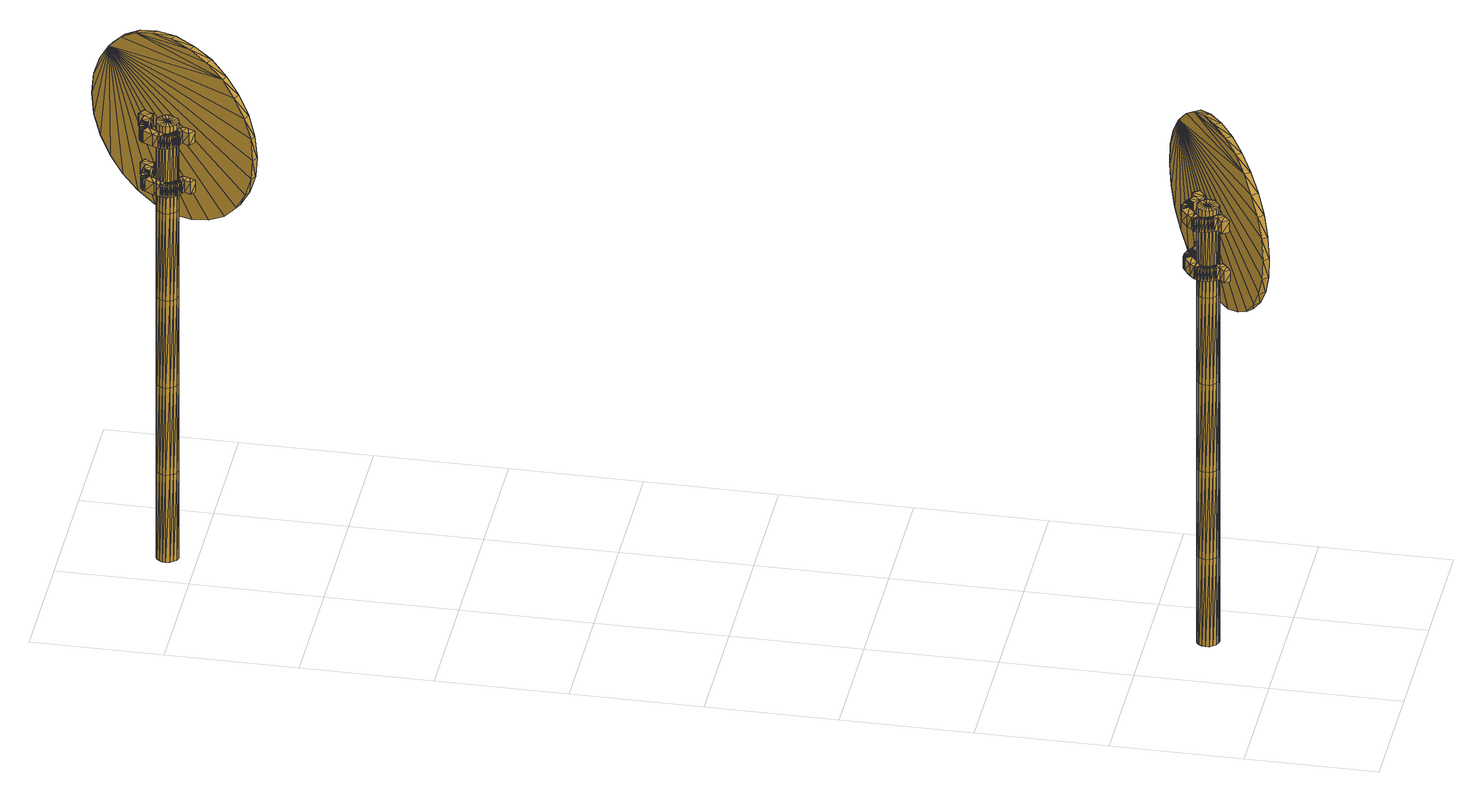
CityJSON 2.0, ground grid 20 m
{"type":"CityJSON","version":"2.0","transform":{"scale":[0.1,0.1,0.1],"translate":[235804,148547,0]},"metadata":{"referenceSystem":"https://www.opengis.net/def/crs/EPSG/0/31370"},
"CityObjects":{
"cityfurniture1":{"type":"CityFurniture","attributes":{"G_obj":307.03},"geometry":[{"type":"MultiSurface","lod":"2","boundaries":[[[0,1,2]],[[2,1,3]],[[3,1,4]],[[4,1,5]],[[5,1,6]],[[1,7,6]],[[1,8,7]],[[1,9,8]],[[1,10,9]],[[1,11,10]],[[1,12,11]],[[1,13,12]],[[1,14,13]],[[15,14,1]],[[16,15,1]],[[17,16,1]],[[18,17,1]],[[0,18,1]],[[19,20,0]],[[19,0,2]],[[21,19,2]],[[21,2,3]],[[21,3,22]],[[22,3,4]],[[22,4,23]],[[23,4,5]],[[23,5,24]],[[24,5,6]],[[24,6,25]],[[25,6,7]],[[25,7,26]],[[26,7,8]],[[26,8,27]],[[8,9,27]],[[27,9,28]],[[9,10,28]],[[10,29,28]],[[10,11,29]],[[11,30,29]],[[11,12,30]],[[30,12,31]],[[31,12,13]],[[31,13,32]],[[32,13,14]],[[32,14,33]],[[33,14,15]],[[33,15,34]],[[34,15,16]],[[34,16,35]],[[35,16,17]],[[36,35,17]],[[18,36,17]],[[20,36,18]],[[20,18,0]],[[37,38,20]],[[37,20,19]],[[39,37,19]],[[21,39,19]],[[39,21,40]],[[40,21,22]],[[40,22,41]],[[41,22,23]],[[41,23,42]],[[42,23,24]],[[42,24,43]],[[43,24,25]],[[43,25,44]],[[44,25,26]],[[26,45,44]],[[26,27,45]],[[27,46,45]],[[27,28,46]],[[28,47,46]],[[28,29,47]],[[47,29,48]],[[29,30,48]],[[48,30,49]],[[49,30,31]],[[49,31,50]],[[50,31,32]],[[50,32,51]],[[51,32,33]],[[51,33,52]],[[52,33,34]],[[52,34,53]],[[53,34,35]],[[54,53,35]],[[54,35,36]],[[38,54,36]],[[38,36,20]],[[55,56,38]],[[55,38,37]],[[57,55,37]],[[57,37,39]],[[57,39,58]],[[58,39,40]],[[58,40,59]],[[59,40,41]],[[59,41,60]],[[60,41,42]],[[60,42,61]],[[61,42,43]],[[61,43,62]],[[62,43,44]],[[44,63,62]],[[44,45,63]],[[45,64,63]],[[45,46,64]],[[46,65,64]],[[46,47,65]],[[47,66,65]],[[47,48,66]],[[66,48,67]],[[67,48,49]],[[67,49,68]],[[68,49,50]],[[68,50,69]],[[69,50,51]],[[69,51,70]],[[70,51,52]],[[70,52,71]],[[71,52,53]],[[72,71,53]],[[72,53,54]],[[56,72,54]],[[56,54,38]],[[73,74,56]],[[73,56,55]],[[75,73,55]],[[75,55,57]],[[75,57,76]],[[76,57,58]],[[76,58,77]],[[77,58,59]],[[77,59,78]],[[78,59,60]],[[78,60,79]],[[79,60,61]],[[79,61,80]],[[80,61,62]],[[62,81,80]],[[62,63,81]],[[63,82,81]],[[63,64,82]],[[64,83,82]],[[64,65,83]],[[65,84,83]],[[65,66,84]],[[84,66,85]],[[85,66,67]],[[85,67,86]],[[86,67,68]],[[86,68,87]],[[87,68,69]],[[87,69,88]],[[88,69,70]],[[88,70,89]],[[89,70,71]],[[90,89,71]],[[90,71,72]],[[74,90,72]],[[74,72,56]],[[91,92,74]],[[91,74,73]],[[93,91,73]],[[93,73,75]],[[93,75,94]],[[94,75,76]],[[94,76,95]],[[95,76,77]],[[95,77,96]],[[96,77,78]],[[96,78,97]],[[97,78,79]],[[97,79,98]],[[98,79,80]],[[80,99,98]],[[80,81,99]],[[81,100,99]],[[81,82,100]],[[82,101,100]],[[82,83,101]],[[83,102,101]],[[83,84,102]],[[102,84,103]],[[103,84,85]],[[103,85,104]],[[104,85,86]],[[104,86,105]],[[105,86,87]],[[105,87,106]],[[106,87,88]],[[106,88,107]],[[107,88,89]],[[108,107,89]],[[108,89,90]],[[92,108,90]],[[92,90,74]],[[92,91,109]],[[91,93,109]],[[93,94,109]],[[94,95,109]],[[95,96,109]],[[109,96,97]],[[109,97,98]],[[109,98,99]],[[109,99,100]],[[109,100,101]],[[109,101,102]],[[109,102,103]],[[109,103,104]],[[105,109,104]],[[106,109,105]],[[107,109,106]],[[108,109,107]],[[92,109,108]],[[110,111,112]],[[113,112,114]],[[115,112,113]],[[116,112,115]],[[117,112,116]],[[118,112,117]],[[119,112,118]],[[120,112,119]],[[121,112,120]],[[122,112,121]],[[122,123,112]],[[123,110,112]],[[111,124,112]],[[124,125,112]],[[125,126,112]],[[126,127,112]],[[127,128,112]],[[128,129,112]],[[129,130,112]],[[130,131,112]],[[112,131,132]],[[131,133,132]],[[131,134,133]],[[133,134,135]],[[133,135,136]],[[135,137,136]],[[133,136,138]],[[136,139,138]],[[136,137,139]],[[137,140,139]],[[137,135,140]],[[135,141,140]],[[135,134,141]],[[134,142,141]],[[134,131,142]],[[131,143,142]],[[131,130,143]],[[143,130,144]],[[144,130,129]],[[144,129,145]],[[145,129,128]],[[145,128,146]],[[146,127,147]],[[147,127,126]],[[147,126,148]],[[148,126,125]],[[148,125,149]],[[149,125,124]],[[150,149,124]],[[150,124,111]],[[151,150,111]],[[151,111,110]],[[152,151,110]],[[152,110,123]],[[146,128,127]],[[153,123,122]],[[154,153,122]],[[154,122,121]],[[155,154,121]],[[155,121,120]],[[156,155,120]],[[156,120,119]],[[157,156,119]],[[157,119,118]],[[157,118,158]],[[158,118,117]],[[158,117,159]],[[153,152,123]],[[159,117,116]],[[159,116,160]],[[160,116,115]],[[160,115,161]],[[161,115,113]],[[161,113,162]],[[162,113,114]],[[162,114,163]],[[163,114,112]],[[163,112,164]],[[164,112,132]],[[132,165,164]],[[132,133,165]],[[133,138,165]],[[138,139,140]],[[161,162,163]],[[160,161,163]],[[159,160,163]],[[158,159,163]],[[157,158,163]],[[156,157,163]],[[155,156,163]],[[154,155,163]],[[153,154,163]],[[153,163,152]],[[152,163,151]],[[151,163,150]],[[150,163,149]],[[149,163,148]],[[148,163,147]],[[147,163,146]],[[146,163,145]],[[145,163,144]],[[144,163,143]],[[143,163,142]],[[163,164,142]],[[142,164,165]],[[142,165,141]],[[165,140,141]],[[165,138,140]],[[166,167,168]],[[168,167,169]],[[170,168,169]],[[170,169,171]],[[170,171,172]],[[172,171,173]],[[172,173,174]],[[174,173,175]],[[174,175,176]],[[176,175,177]],[[176,177,178]],[[178,177,179]],[[178,179,180]],[[180,179,181]],[[180,181,182]],[[182,181,183]],[[182,183,184]],[[184,183,185]],[[184,185,186]],[[186,185,187]],[[186,187,188]],[[188,187,189]],[[188,189,190]],[[190,189,191]],[[192,190,191]],[[192,191,193]],[[194,192,193]],[[194,193,195]],[[196,194,195]],[[196,195,197]],[[198,196,197]],[[198,197,199]],[[200,198,199]],[[200,199,201]],[[202,200,201]],[[202,201,203]],[[204,202,203]],[[204,203,205]],[[206,204,205]],[[206,205,207]],[[208,206,207]],[[208,207,209]],[[210,208,209]],[[210,209,211]],[[212,210,211]],[[212,211,213]],[[214,212,213]],[[214,213,215]],[[216,214,215]],[[216,215,217]],[[216,217,218]],[[218,217,219]],[[218,219,220]],[[220,219,221]],[[220,221,222]],[[222,221,223]],[[222,223,224]],[[224,223,225]],[[224,225,226]],[[226,225,227]],[[226,227,228]],[[228,227,229]],[[228,229,230]],[[230,229,231]],[[230,231,232]],[[232,231,233]],[[232,233,234]],[[234,233,235]],[[234,235,236]],[[236,235,237]],[[238,236,237]],[[238,237,239]],[[238,239,240]],[[240,239,241]],[[241,242,240]],[[241,243,242]],[[242,243,244]],[[244,243,245]],[[244,245,246]],[[246,245,247]],[[246,247,248]],[[248,247,249]],[[248,249,250]],[[250,249,251]],[[250,251,252]],[[252,251,253]],[[252,253,254]],[[254,253,255]],[[254,255,256]],[[256,255,257]],[[256,257,258]],[[258,257,259]],[[258,259,260]],[[260,259,261]],[[260,261,262]],[[262,261,263]],[[262,263,264]],[[264,263,265]],[[264,265,266]],[[266,265,267]],[[267,268,266]],[[267,269,268]],[[269,270,268]],[[269,271,270]],[[271,272,270]],[[271,273,272]],[[273,274,272]],[[273,275,274]],[[275,276,274]],[[275,277,276]],[[277,278,276]],[[277,279,278]],[[279,280,278]],[[279,281,280]],[[281,282,280]],[[281,283,282]],[[283,284,282]],[[283,285,284]],[[285,286,284]],[[285,287,286]],[[287,288,286]],[[287,289,288]],[[288,289,290]],[[290,289,291]],[[290,291,292]],[[292,291,293]],[[292,293,294]],[[294,293,295]],[[294,295,296]],[[296,295,297]],[[296,297,298]],[[298,297,299]],[[298,299,300]],[[300,299,301]],[[300,301,302]],[[302,301,303]],[[302,303,304]],[[304,303,305]],[[304,305,306]],[[306,305,307]],[[306,307,308]],[[308,307,309]],[[308,309,310]],[[310,309,311]],[[311,166,310]],[[311,167,166]],[[169,167,311]],[[169,311,171]],[[171,311,309]],[[173,171,309]],[[173,309,307]],[[175,173,307]],[[175,307,305]],[[177,175,305]],[[177,305,303]],[[179,177,303]],[[179,303,301]],[[181,179,301]],[[181,301,299]],[[183,181,299]],[[183,299,297]],[[183,297,295]],[[185,183,295]],[[185,295,293]],[[187,185,293]],[[187,293,291]],[[189,187,291]],[[189,291,289]],[[189,289,287]],[[189,287,285]],[[191,189,285]],[[191,285,283]],[[193,191,283]],[[195,193,283]],[[195,283,281]],[[197,195,281]],[[199,197,281]],[[201,199,281]],[[201,281,279]],[[203,201,279]],[[205,203,279]],[[205,279,277]],[[205,277,207]],[[207,277,209]],[[209,277,275]],[[209,275,211]],[[211,275,273]],[[211,273,213]],[[213,273,271]],[[213,271,215]],[[215,271,269]],[[215,269,217]],[[217,269,219]],[[219,269,267]],[[219,267,221]],[[221,267,265]],[[221,265,223]],[[223,265,263]],[[223,263,225]],[[225,263,261]],[[225,261,227]],[[227,261,259]],[[227,259,229]],[[229,259,257]],[[229,257,255]],[[229,255,231]],[[231,255,253]],[[231,253,233]],[[233,253,251]],[[233,251,235]],[[251,249,235]],[[235,249,247]],[[235,247,237]],[[247,245,237]],[[237,245,243]],[[237,243,239]],[[239,243,241]],[[238,240,242]],[[168,310,166]],[[170,310,168]],[[170,308,310]],[[172,308,170]],[[172,306,308]],[[174,306,172]],[[174,304,306]],[[176,304,174]],[[176,302,304]],[[178,302,176]],[[178,300,302]],[[180,300,178]],[[180,298,300]],[[182,298,180]],[[182,296,298]],[[182,294,296]],[[184,294,182]],[[184,292,294]],[[186,292,184]],[[186,290,292]],[[188,290,186]],[[188,288,290]],[[188,286,288]],[[188,284,286]],[[190,284,188]],[[190,282,284]],[[192,282,190]],[[194,282,192]],[[194,280,282]],[[196,280,194]],[[198,280,196]],[[200,280,198]],[[200,278,280]],[[202,278,200]],[[204,278,202]],[[204,276,278]],[[204,206,276]],[[206,208,276]],[[208,274,276]],[[208,210,274]],[[210,272,274]],[[210,212,272]],[[212,270,272]],[[212,214,270]],[[214,268,270]],[[214,216,268]],[[216,218,268]],[[218,266,268]],[[218,220,266]],[[220,264,266]],[[220,222,264]],[[222,262,264]],[[222,224,262]],[[224,260,262]],[[224,226,260]],[[226,258,260]],[[226,228,258]],[[228,256,258]],[[228,254,256]],[[228,230,254]],[[230,252,254]],[[230,232,252]],[[232,250,252]],[[232,234,250]],[[250,234,248]],[[234,246,248]],[[234,236,246]],[[246,236,244]],[[236,242,244]],[[236,238,242]],[[312,313,314]],[[314,313,315]],[[316,314,315]],[[316,315,317]],[[316,317,318]],[[318,317,319]],[[318,319,320]],[[320,319,321]],[[320,321,322]],[[322,321,323]],[[322,323,324]],[[324,323,325]],[[324,325,326]],[[326,325,327]],[[326,327,328]],[[328,327,329]],[[328,329,330]],[[330,329,331]],[[330,331,332]],[[332,331,333]],[[332,333,334]],[[334,333,335]],[[334,335,336]],[[336,335,337]],[[338,336,337]],[[338,337,339]],[[340,338,339]],[[340,339,341]],[[342,340,341]],[[342,341,343]],[[344,342,343]],[[344,343,345]],[[346,344,345]],[[346,345,347]],[[348,346,347]],[[348,347,349]],[[350,348,349]],[[350,349,351]],[[352,350,351]],[[352,351,353]],[[354,352,353]],[[354,353,355]],[[356,354,355]],[[356,355,357]],[[358,356,357]],[[358,357,359]],[[360,358,359]],[[360,359,361]],[[362,360,361]],[[362,361,363]],[[362,363,364]],[[364,363,365]],[[364,365,366]],[[366,365,367]],[[366,367,368]],[[368,367,369]],[[368,369,370]],[[370,369,371]],[[370,371,372]],[[372,371,373]],[[372,373,374]],[[374,373,375]],[[374,375,376]],[[376,375,377]],[[376,377,378]],[[378,377,379]],[[378,379,380]],[[380,379,381]],[[380,381,382]],[[382,381,383]],[[384,382,383]],[[384,383,385]],[[384,385,386]],[[386,385,387]],[[387,388,386]],[[387,389,388]],[[388,389,390]],[[390,389,391]],[[390,391,392]],[[392,391,393]],[[392,393,394]],[[394,393,395]],[[394,395,396]],[[396,395,397]],[[396,397,398]],[[398,397,399]],[[398,399,400]],[[400,399,401]],[[400,401,402]],[[402,401,403]],[[402,403,404]],[[404,403,405]],[[404,405,406]],[[406,405,407]],[[406,407,408]],[[408,407,409]],[[408,409,410]],[[410,409,411]],[[410,411,412]],[[412,411,413]],[[413,414,412]],[[413,415,414]],[[415,416,414]],[[415,417,416]],[[417,418,416]],[[417,419,418]],[[419,420,418]],[[419,421,420]],[[421,422,420]],[[421,423,422]],[[423,424,422]],[[423,425,424]],[[425,426,424]],[[425,427,426]],[[427,428,426]],[[427,429,428]],[[429,430,428]],[[429,431,430]],[[431,432,430]],[[431,433,432]],[[433,434,432]],[[433,435,434]],[[434,435,436]],[[436,435,437]],[[436,437,438]],[[438,437,439]],[[438,439,440]],[[440,439,441]],[[440,441,442]],[[442,441,443]],[[442,443,444]],[[444,443,445]],[[444,445,446]],[[446,445,447]],[[446,447,448]],[[448,447,449]],[[448,449,450]],[[450,449,451]],[[450,451,452]],[[452,451,453]],[[452,453,454]],[[454,453,455]],[[454,455,456]],[[456,455,457]],[[457,312,456]],[[457,313,312]],[[315,313,457]],[[315,457,317]],[[317,457,455]],[[319,317,455]],[[319,455,453]],[[321,319,453]],[[321,453,451]],[[323,321,451]],[[323,451,449]],[[325,323,449]],[[325,449,447]],[[327,325,447]],[[327,447,445]],[[329,327,445]],[[329,445,443]],[[329,443,441]],[[331,329,441]],[[331,441,439]],[[333,331,439]],[[333,439,437]],[[335,333,437]],[[335,437,435]],[[335,435,433]],[[335,433,431]],[[337,335,431]],[[337,431,429]],[[339,337,429]],[[341,339,429]],[[341,429,427]],[[343,341,427]],[[345,343,427]],[[347,345,427]],[[347,427,425]],[[349,347,425]],[[351,349,425]],[[351,425,423]],[[351,423,353]],[[353,423,355]],[[355,423,421]],[[355,421,357]],[[357,421,419]],[[357,419,359]],[[359,419,417]],[[359,417,361]],[[361,417,415]],[[361,415,363]],[[363,415,365]],[[365,415,413]],[[365,413,367]],[[367,413,411]],[[367,411,369]],[[369,411,409]],[[369,409,371]],[[371,409,407]],[[371,407,373]],[[373,407,405]],[[373,405,375]],[[375,405,403]],[[375,403,401]],[[375,401,377]],[[377,401,399]],[[377,399,379]],[[379,399,397]],[[379,397,381]],[[397,395,381]],[[381,395,393]],[[381,393,383]],[[393,391,383]],[[383,391,389]],[[383,389,385]],[[385,389,387]],[[384,386,388]],[[314,456,312]],[[316,456,314]],[[316,454,456]],[[318,454,316]],[[318,452,454]],[[320,452,318]],[[320,450,452]],[[322,450,320]],[[322,448,450]],[[324,448,322]],[[324,446,448]],[[326,446,324]],[[326,444,446]],[[328,444,326]],[[328,442,444]],[[328,440,442]],[[330,440,328]],[[330,438,440]],[[332,438,330]],[[332,436,438]],[[334,436,332]],[[334,434,436]],[[334,432,434]],[[334,430,432]],[[336,430,334]],[[336,428,430]],[[338,428,336]],[[340,428,338]],[[340,426,428]],[[342,426,340]],[[344,426,342]],[[346,426,344]],[[346,424,426]],[[348,424,346]],[[350,424,348]],[[350,422,424]],[[350,352,422]],[[352,354,422]],[[354,420,422]],[[354,356,420]],[[356,418,420]],[[356,358,418]],[[358,416,418]],[[358,360,416]],[[360,414,416]],[[360,362,414]],[[362,364,414]],[[364,412,414]],[[364,366,412]],[[366,410,412]],[[366,368,410]],[[368,408,410]],[[368,370,408]],[[370,406,408]],[[370,372,406]],[[372,404,406]],[[372,374,404]],[[374,402,404]],[[374,400,402]],[[374,376,400]],[[376,398,400]],[[376,378,398]],[[378,396,398]],[[378,380,396]],[[396,380,394]],[[380,392,394]],[[380,382,392]],[[392,382,390]],[[382,388,390]],[[382,384,388]]]}]},
"cityfurniture2":{"type":"CityFurniture","attributes":{"G_obj":331.43},"geometry":[{"type":"MultiSurface","lod":"2","boundaries":[[[458,459,460]],[[460,459,461]],[[461,459,462]],[[462,459,463]],[[463,459,464]],[[459,465,464]],[[459,466,465]],[[459,467,466]],[[459,468,467]],[[459,469,468]],[[459,470,469]],[[459,471,470]],[[459,472,471]],[[473,472,459]],[[474,473,459]],[[475,474,459]],[[476,475,459]],[[458,476,459]],[[477,478,458]],[[477,458,460]],[[479,477,460]],[[479,460,461]],[[479,461,480]],[[480,461,462]],[[480,462,481]],[[481,462,463]],[[481,463,482]],[[482,463,464]],[[482,464,483]],[[483,464,465]],[[483,465,484]],[[484,465,466]],[[484,466,485]],[[466,467,485]],[[485,467,486]],[[467,468,486]],[[468,487,486]],[[468,469,487]],[[469,488,487]],[[469,470,488]],[[488,470,489]],[[489,470,471]],[[489,471,490]],[[490,471,472]],[[490,472,491]],[[491,472,473]],[[491,473,492]],[[492,473,474]],[[492,474,493]],[[493,474,475]],[[494,493,475]],[[476,494,475]],[[478,494,476]],[[478,476,458]],[[495,496,478]],[[495,478,477]],[[497,495,477]],[[479,497,477]],[[497,479,498]],[[498,479,480]],[[498,480,499]],[[499,480,481]],[[499,481,500]],[[500,481,482]],[[500,482,501]],[[501,482,483]],[[501,483,502]],[[502,483,484]],[[484,503,502]],[[484,485,503]],[[485,504,503]],[[485,486,504]],[[486,505,504]],[[486,487,505]],[[505,487,506]],[[487,488,506]],[[506,488,507]],[[507,488,489]],[[507,489,508]],[[508,489,490]],[[508,490,509]],[[509,490,491]],[[509,491,510]],[[510,491,492]],[[510,492,511]],[[511,492,493]],[[512,511,493]],[[512,493,494]],[[496,512,494]],[[496,494,478]],[[513,514,496]],[[513,496,495]],[[515,513,495]],[[515,495,497]],[[515,497,516]],[[516,497,498]],[[516,498,517]],[[517,498,499]],[[517,499,518]],[[518,499,500]],[[518,500,519]],[[519,500,501]],[[519,501,520]],[[520,501,502]],[[502,521,520]],[[502,503,521]],[[503,522,521]],[[503,504,522]],[[504,523,522]],[[504,505,523]],[[505,524,523]],[[505,506,524]],[[524,506,525]],[[525,506,507]],[[525,507,526]],[[526,507,508]],[[526,508,527]],[[527,508,509]],[[527,509,528]],[[528,509,510]],[[528,510,529]],[[529,510,511]],[[530,529,511]],[[530,511,512]],[[514,530,512]],[[514,512,496]],[[531,532,514]],[[531,514,513]],[[533,531,513]],[[533,513,515]],[[533,515,534]],[[534,515,516]],[[534,516,535]],[[535,516,517]],[[535,517,536]],[[536,517,518]],[[536,518,537]],[[537,518,519]],[[537,519,538]],[[538,519,520]],[[520,539,538]],[[520,521,539]],[[521,540,539]],[[521,522,540]],[[522,541,540]],[[522,523,541]],[[523,542,541]],[[523,524,542]],[[542,524,543]],[[543,524,525]],[[543,525,544]],[[544,525,526]],[[544,526,545]],[[545,526,527]],[[545,527,546]],[[546,527,528]],[[546,528,547]],[[547,528,529]],[[548,547,529]],[[548,529,530]],[[532,548,530]],[[532,530,514]],[[549,550,532]],[[549,532,531]],[[551,549,531]],[[551,531,533]],[[551,533,552]],[[552,533,534]],[[552,534,553]],[[553,534,535]],[[553,535,554]],[[554,535,536]],[[554,536,555]],[[555,536,537]],[[555,537,556]],[[556,537,538]],[[538,557,556]],[[538,539,557]],[[539,558,557]],[[539,540,558]],[[540,559,558]],[[540,541,559]],[[541,560,559]],[[541,542,560]],[[560,542,561]],[[561,542,543]],[[561,543,562]],[[562,543,544]],[[562,544,563]],[[563,544,545]],[[563,545,564]],[[564,545,546]],[[564,546,565]],[[565,546,547]],[[566,565,547]],[[566,547,548]],[[550,566,548]],[[550,548,532]],[[550,549,567]],[[549,551,567]],[[551,552,567]],[[552,553,567]],[[553,554,567]],[[567,554,555]],[[567,555,556]],[[567,556,557]],[[567,557,558]],[[567,558,559]],[[567,559,560]],[[567,560,561]],[[567,561,562]],[[563,567,562]],[[564,567,563]],[[565,567,564]],[[566,567,565]],[[550,567,566]],[[568,569,570]],[[571,570,572]],[[573,570,571]],[[574,570,573]],[[575,570,574]],[[576,570,575]],[[577,570,576]],[[578,570,577]],[[579,570,578]],[[580,570,579]],[[580,581,570]],[[581,568,570]],[[569,582,570]],[[582,583,570]],[[583,584,570]],[[584,585,570]],[[585,586,570]],[[586,587,570]],[[587,588,570]],[[588,589,570]],[[570,589,590]],[[589,591,590]],[[589,592,591]],[[591,592,593]],[[591,593,594]],[[593,595,594]],[[591,594,596]],[[594,597,596]],[[594,595,597]],[[595,598,597]],[[595,593,598]],[[593,599,598]],[[593,592,599]],[[592,600,599]],[[592,589,600]],[[589,601,600]],[[589,588,601]],[[601,588,602]],[[602,588,587]],[[602,587,603]],[[603,587,586]],[[603,586,604]],[[604,585,605]],[[605,585,584]],[[605,584,606]],[[606,584,583]],[[606,583,607]],[[607,583,582]],[[608,607,582]],[[608,582,569]],[[609,608,569]],[[609,569,568]],[[610,609,568]],[[610,568,581]],[[604,586,585]],[[611,581,580]],[[612,611,580]],[[612,580,579]],[[613,612,579]],[[613,579,578]],[[614,613,578]],[[614,578,577]],[[615,614,577]],[[615,577,576]],[[615,576,616]],[[616,576,575]],[[616,575,617]],[[611,610,581]],[[617,575,574]],[[617,574,618]],[[618,574,573]],[[618,573,619]],[[619,573,571]],[[619,571,620]],[[620,571,572]],[[620,572,621]],[[621,572,570]],[[621,570,622]],[[622,570,590]],[[590,623,622]],[[590,591,623]],[[591,596,623]],[[596,597,598]],[[619,620,621]],[[618,619,621]],[[617,618,621]],[[616,617,621]],[[615,616,621]],[[614,615,621]],[[613,614,621]],[[612,613,621]],[[611,612,621]],[[611,621,610]],[[610,621,609]],[[609,621,608]],[[608,621,607]],[[607,621,606]],[[606,621,605]],[[605,621,604]],[[604,621,603]],[[603,621,602]],[[602,621,601]],[[601,621,600]],[[621,622,600]],[[600,622,623]],[[600,623,599]],[[623,598,599]],[[623,596,598]],[[624,625,626]],[[626,625,627]],[[628,626,627]],[[628,627,629]],[[628,629,630]],[[630,629,631]],[[630,631,632]],[[632,631,633]],[[632,633,634]],[[634,633,635]],[[634,635,636]],[[636,635,637]],[[636,637,638]],[[638,637,639]],[[638,639,640]],[[640,639,641]],[[640,641,642]],[[642,641,643]],[[642,643,644]],[[644,643,645]],[[644,645,646]],[[646,645,647]],[[646,647,648]],[[648,647,649]],[[650,648,649]],[[650,649,651]],[[652,650,651]],[[652,651,653]],[[654,652,653]],[[654,653,655]],[[656,654,655]],[[656,655,657]],[[658,656,657]],[[658,657,659]],[[660,658,659]],[[660,659,661]],[[662,660,661]],[[662,661,663]],[[664,662,663]],[[664,663,665]],[[666,664,665]],[[666,665,667]],[[668,666,667]],[[668,667,669]],[[670,668,669]],[[670,669,671]],[[672,670,671]],[[672,671,673]],[[674,672,673]],[[674,673,675]],[[674,675,676]],[[676,675,677]],[[676,677,678]],[[678,677,679]],[[678,679,680]],[[680,679,681]],[[680,681,682]],[[682,681,683]],[[682,683,684]],[[684,683,685]],[[684,685,686]],[[686,685,687]],[[686,687,688]],[[688,687,689]],[[688,689,690]],[[690,689,691]],[[690,691,692]],[[692,691,693]],[[692,693,694]],[[694,693,695]],[[696,694,695]],[[696,695,697]],[[696,697,698]],[[698,697,699]],[[699,700,698]],[[699,701,700]],[[700,701,702]],[[702,701,703]],[[702,703,704]],[[704,703,705]],[[704,705,706]],[[706,705,707]],[[706,707,708]],[[708,707,709]],[[708,709,710]],[[710,709,711]],[[710,711,712]],[[712,711,713]],[[712,713,714]],[[714,713,715]],[[714,715,716]],[[716,715,717]],[[716,717,718]],[[718,717,719]],[[718,719,720]],[[720,719,721]],[[720,721,722]],[[722,721,723]],[[722,723,724]],[[724,723,725]],[[725,726,724]],[[725,727,726]],[[727,728,726]],[[727,729,728]],[[729,730,728]],[[729,731,730]],[[731,732,730]],[[731,733,732]],[[733,734,732]],[[733,735,734]],[[735,736,734]],[[735,737,736]],[[737,738,736]],[[737,739,738]],[[739,740,738]],[[739,741,740]],[[741,742,740]],[[741,743,742]],[[743,744,742]],[[743,745,744]],[[745,746,744]],[[745,747,746]],[[746,747,748]],[[748,747,749]],[[748,749,750]],[[750,749,751]],[[750,751,752]],[[752,751,753]],[[752,753,754]],[[754,753,755]],[[754,755,756]],[[756,755,757]],[[756,757,758]],[[758,757,759]],[[758,759,760]],[[760,759,761]],[[760,761,762]],[[762,761,763]],[[762,763,764]],[[764,763,765]],[[764,765,766]],[[766,765,767]],[[766,767,768]],[[768,767,769]],[[769,624,768]],[[769,625,624]],[[627,625,769]],[[627,769,629]],[[629,769,767]],[[631,629,767]],[[631,767,765]],[[633,631,765]],[[633,765,763]],[[635,633,763]],[[635,763,761]],[[637,635,761]],[[637,761,759]],[[639,637,759]],[[639,759,757]],[[641,639,757]],[[641,757,755]],[[641,755,753]],[[643,641,753]],[[643,753,751]],[[645,643,751]],[[645,751,749]],[[647,645,749]],[[647,749,747]],[[647,747,745]],[[647,745,743]],[[649,647,743]],[[649,743,741]],[[651,649,741]],[[653,651,741]],[[653,741,739]],[[655,653,739]],[[657,655,739]],[[659,657,739]],[[659,739,737]],[[661,659,737]],[[663,661,737]],[[663,737,735]],[[663,735,665]],[[665,735,667]],[[667,735,733]],[[667,733,669]],[[669,733,731]],[[669,731,671]],[[671,731,729]],[[671,729,673]],[[673,729,727]],[[673,727,675]],[[675,727,677]],[[677,727,725]],[[677,725,679]],[[679,725,723]],[[679,723,681]],[[681,723,721]],[[681,721,683]],[[683,721,719]],[[683,719,685]],[[685,719,717]],[[685,717,687]],[[687,717,715]],[[687,715,713]],[[687,713,689]],[[689,713,711]],[[689,711,691]],[[691,711,709]],[[691,709,693]],[[709,707,693]],[[693,707,705]],[[693,705,695]],[[705,703,695]],[[695,703,701]],[[695,701,697]],[[697,701,699]],[[696,698,700]],[[626,768,624]],[[628,768,626]],[[628,766,768]],[[630,766,628]],[[630,764,766]],[[632,764,630]],[[632,762,764]],[[634,762,632]],[[634,760,762]],[[636,760,634]],[[636,758,760]],[[638,758,636]],[[638,756,758]],[[640,756,638]],[[640,754,756]],[[640,752,754]],[[642,752,640]],[[642,750,752]],[[644,750,642]],[[644,748,750]],[[646,748,644]],[[646,746,748]],[[646,744,746]],[[646,742,744]],[[648,742,646]],[[648,740,742]],[[650,740,648]],[[652,740,650]],[[652,738,740]],[[654,738,652]],[[656,738,654]],[[658,738,656]],[[658,736,738]],[[660,736,658]],[[662,736,660]],[[662,734,736]],[[662,664,734]],[[664,666,734]],[[666,732,734]],[[666,668,732]],[[668,730,732]],[[668,670,730]],[[670,728,730]],[[670,672,728]],[[672,726,728]],[[672,674,726]],[[674,676,726]],[[676,724,726]],[[676,678,724]],[[678,722,724]],[[678,680,722]],[[680,720,722]],[[680,682,720]],[[682,718,720]],[[682,684,718]],[[684,716,718]],[[684,686,716]],[[686,714,716]],[[686,712,714]],[[686,688,712]],[[688,710,712]],[[688,690,710]],[[690,708,710]],[[690,692,708]],[[708,692,706]],[[692,704,706]],[[692,694,704]],[[704,694,702]],[[694,700,702]],[[694,696,700]],[[770,771,772]],[[772,771,773]],[[774,772,773]],[[774,773,775]],[[774,775,776]],[[776,775,777]],[[776,777,778]],[[778,777,779]],[[778,779,780]],[[780,779,781]],[[780,781,782]],[[782,781,783]],[[782,783,784]],[[784,783,785]],[[784,785,786]],[[786,785,787]],[[786,787,788]],[[788,787,789]],[[788,789,790]],[[790,789,791]],[[790,791,792]],[[792,791,793]],[[792,793,794]],[[794,793,795]],[[796,794,795]],[[796,795,797]],[[798,796,797]],[[798,797,799]],[[800,798,799]],[[800,799,801]],[[802,800,801]],[[802,801,803]],[[804,802,803]],[[804,803,805]],[[806,804,805]],[[806,805,807]],[[808,806,807]],[[808,807,809]],[[810,808,809]],[[810,809,811]],[[812,810,811]],[[812,811,813]],[[814,812,813]],[[814,813,815]],[[816,814,815]],[[816,815,817]],[[818,816,817]],[[818,817,819]],[[820,818,819]],[[820,819,821]],[[820,821,822]],[[822,821,823]],[[822,823,824]],[[824,823,825]],[[824,825,826]],[[826,825,827]],[[826,827,828]],[[828,827,829]],[[828,829,830]],[[830,829,831]],[[830,831,832]],[[832,831,833]],[[832,833,834]],[[834,833,835]],[[834,835,836]],[[836,835,837]],[[836,837,838]],[[838,837,839]],[[838,839,840]],[[840,839,841]],[[842,840,841]],[[842,841,843]],[[842,843,844]],[[844,843,845]],[[845,846,844]],[[845,847,846]],[[846,847,848]],[[848,847,849]],[[848,849,850]],[[850,849,851]],[[850,851,852]],[[852,851,853]],[[852,853,854]],[[854,853,855]],[[854,855,856]],[[856,855,857]],[[856,857,858]],[[858,857,859]],[[858,859,860]],[[860,859,861]],[[860,861,862]],[[862,861,863]],[[862,863,864]],[[864,863,865]],[[864,865,866]],[[866,865,867]],[[866,867,868]],[[868,867,869]],[[868,869,870]],[[870,869,871]],[[871,872,870]],[[871,873,872]],[[873,874,872]],[[873,875,874]],[[875,876,874]],[[875,877,876]],[[877,878,876]],[[877,879,878]],[[879,880,878]],[[879,881,880]],[[881,882,880]],[[881,883,882]],[[883,884,882]],[[883,885,884]],[[885,886,884]],[[885,887,886]],[[887,888,886]],[[887,889,888]],[[889,890,888]],[[889,891,890]],[[891,892,890]],[[891,893,892]],[[892,893,894]],[[894,893,895]],[[894,895,896]],[[896,895,897]],[[896,897,898]],[[898,897,899]],[[898,899,900]],[[900,899,901]],[[900,901,902]],[[902,901,903]],[[902,903,904]],[[904,903,905]],[[904,905,906]],[[906,905,907]],[[906,907,908]],[[908,907,909]],[[908,909,910]],[[910,909,911]],[[910,911,912]],[[912,911,913]],[[912,913,914]],[[914,913,915]],[[915,770,914]],[[915,771,770]],[[773,771,915]],[[773,915,775]],[[775,915,913]],[[777,775,913]],[[777,913,911]],[[779,777,911]],[[779,911,909]],[[781,779,909]],[[781,909,907]],[[783,781,907]],[[783,907,905]],[[785,783,905]],[[785,905,903]],[[787,785,903]],[[787,903,901]],[[787,901,899]],[[789,787,899]],[[789,899,897]],[[791,789,897]],[[791,897,895]],[[793,791,895]],[[793,895,893]],[[793,893,891]],[[793,891,889]],[[795,793,889]],[[795,889,887]],[[797,795,887]],[[799,797,887]],[[799,887,885]],[[801,799,885]],[[803,801,885]],[[805,803,885]],[[805,885,883]],[[807,805,883]],[[809,807,883]],[[809,883,881]],[[809,881,811]],[[811,881,813]],[[813,881,879]],[[813,879,815]],[[815,879,877]],[[815,877,817]],[[817,877,875]],[[817,875,819]],[[819,875,873]],[[819,873,821]],[[821,873,823]],[[823,873,871]],[[823,871,825]],[[825,871,869]],[[825,869,827]],[[827,869,867]],[[827,867,829]],[[829,867,865]],[[829,865,831]],[[831,865,863]],[[831,863,833]],[[833,863,861]],[[833,861,859]],[[833,859,835]],[[835,859,857]],[[835,857,837]],[[837,857,855]],[[837,855,839]],[[855,853,839]],[[839,853,851]],[[839,851,841]],[[851,849,841]],[[841,849,847]],[[841,847,843]],[[843,847,845]],[[842,844,846]],[[772,914,770]],[[774,914,772]],[[774,912,914]],[[776,912,774]],[[776,910,912]],[[778,910,776]],[[778,908,910]],[[780,908,778]],[[780,906,908]],[[782,906,780]],[[782,904,906]],[[784,904,782]],[[784,902,904]],[[786,902,784]],[[786,900,902]],[[786,898,900]],[[788,898,786]],[[788,896,898]],[[790,896,788]],[[790,894,896]],[[792,894,790]],[[792,892,894]],[[792,890,892]],[[792,888,890]],[[794,888,792]],[[794,886,888]],[[796,886,794]],[[798,886,796]],[[798,884,886]],[[800,884,798]],[[802,884,800]],[[804,884,802]],[[804,882,884]],[[806,882,804]],[[808,882,806]],[[808,880,882]],[[808,810,880]],[[810,812,880]],[[812,878,880]],[[812,814,878]],[[814,876,878]],[[814,816,876]],[[816,874,876]],[[816,818,874]],[[818,872,874]],[[818,820,872]],[[820,822,872]],[[822,870,872]],[[822,824,870]],[[824,868,870]],[[824,826,868]],[[826,866,868]],[[826,828,866]],[[828,864,866]],[[828,830,864]],[[830,862,864]],[[830,832,862]],[[832,860,862]],[[832,858,860]],[[832,834,858]],[[834,856,858]],[[834,836,856]],[[836,854,856]],[[836,838,854]],[[854,838,852]],[[838,850,852]],[[838,840,850]],[[850,840,848]],[[840,846,848]],[[840,842,846]]]}]}
},
"vertices":[
[129,122,1],[115,112,1],[124,126,1],[119,128,1],[113,128,1],[108,127,1],[103,123,1],[100,118,1],[99,113,1],[99,107,1],[102,102,1],[106,98,1],[112,95,1],[117,95,1],[123,97,1],[128,100,1],[131,105,1],[132,111,1],[131,117,1],[124,126,150],[129,122,150],[119,128,150],[113,128,150],[108,127,150],[103,123,150],[100,118,150],[99,113,150],[99,107,150],[102,102,150],[106,98,150],[112,95,150],[117,95,150],[123,97,150],[128,100,150],[131,105,150],[132,111,150],[131,117,150],[124,126,299],[129,122,299],[119,128,299],[113,128,299],[108,127,299],[103,123,299],[100,118,299],[99,113,299],[99,107,299],[102,102,299],[106,98,299],[112,95,299],[117,95,299],[123,97,299],[128,100,299],[131,105,299],[132,111,299],[131,117,299],[124,126,448],[129,122,448],[119,128,448],[113,128,448],[108,127,448],[103,123,448],[100,118,448],[99,113,448],[99,107,448],[102,102,448],[106,98,448],[112,95,448],[117,95,448],[123,97,448],[128,100,448],[131,105,448],[132,111,448],[131,117,448],[124,126,597],[129,122,597],[119,128,597],[113,128,597],[108,127,597],[103,123,597],[100,118,597],[99,113,597],[99,107,597],[102,102,597],[106,98,597],[112,95,597],[117,95,597],[123,97,597],[128,100,597],[131,105,597],[132,111,597],[131,117,597],[124,126,746],[129,122,746],[119,128,746],[113,128,746],[108,127,746],[103,123,746],[100,118,746],[99,113,746],[99,107,746],[102,102,746],[106,98,746],[112,95,746],[117,95,746],[123,97,746],[128,100,746],[131,105,746],[132,111,746],[131,117,746],[115,112,746],[76,60,593],[53,43,610],[220,174,822],[244,191,763],[234,185,794],[247,193,728],[244,190,694],[236,183,662],[222,172,634],[203,157,610],[181,140,593],[156,120,581],[129,99,577],[101,79,581],[34,29,634],[20,19,662],[10,12,694],[7,10,728],[10,13,763],[18,20,794],[32,32,822],[51,46,846],[201,160,846],[178,144,864],[73,63,864],[98,83,875],[153,125,875],[125,104,879],[159,116,875],[132,95,879],[104,74,875],[79,55,864],[57,38,846],[39,23,823],[25,12,795],[16,5,763],[13,2,728],[17,4,694],[26,10,662],[41,21,634],[59,34,611],[82,51,593],[107,70,581],[135,91,577],[162,112,581],[188,131,593],[210,149,611],[228,163,634],[242,174,662],[251,182,694],[253,185,728],[250,183,763],[241,176,795],[226,166,823],[207,152,846],[185,135,864],[172,128,652],[172,128,632],[162,141,652],[162,141,632],[155,135,652],[155,135,632],[145,141,652],[145,141,632],[143,142,652],[143,142,632],[141,143,652],[141,143,632],[140,144,652],[140,144,632],[138,145,652],[138,145,632],[136,146,652],[136,146,632],[134,146,652],[134,146,632],[132,147,652],[132,147,632],[126,149,652],[126,149,632],[125,149,652],[125,149,632],[123,149,652],[123,149,632],[121,149,652],[121,149,632],[119,149,652],[119,149,632],[118,148,652],[118,148,632],[116,147,652],[116,147,632],[115,146,652],[115,146,632],[101,136,652],[101,136,632],[94,129,652],[94,129,632],[92,127,652],[92,127,632],[91,125,652],[91,125,632],[90,123,652],[90,123,632],[89,120,652],[89,120,632],[88,118,652],[88,118,632],[88,115,652],[88,115,632],[88,113,652],[88,113,632],[89,110,652],[89,110,632],[89,108,652],[89,108,632],[90,105,652],[90,105,632],[91,103,652],[91,103,632],[92,100,652],[92,100,632],[93,98,652],[93,98,632],[95,96,652],[95,96,632],[98,91,652],[98,91,632],[89,83,652],[89,83,632],[97,71,652],[97,71,632],[109,80,652],[109,80,632],[109,93,652],[109,93,632],[104,99,652],[104,99,632],[103,100,652],[103,100,632],[102,102,652],[102,102,632],[101,103,652],[101,103,632],[100,104,652],[100,104,632],[99,106,652],[99,106,632],[98,107,652],[98,107,632],[98,109,652],[98,109,632],[97,111,652],[97,111,632],[97,112,652],[97,112,632],[97,114,652],[97,114,632],[98,115,652],[98,115,632],[98,116,652],[98,116,632],[99,118,652],[99,118,632],[100,119,652],[100,119,632],[107,126,652],[107,126,632],[122,136,652],[122,136,632],[123,137,652],[123,137,632],[124,138,652],[124,138,632],[125,138,652],[125,138,632],[126,138,652],[126,138,632],[127,138,652],[127,138,632],[128,138,652],[128,138,632],[130,137,652],[130,137,632],[131,137,652],[131,137,632],[132,136,652],[132,136,632],[133,135,652],[133,135,632],[134,135,652],[134,135,632],[135,134,652],[135,134,632],[136,133,652],[136,133,632],[137,133,652],[137,133,632],[145,125,652],[145,125,632],[157,120,652],[157,120,632],[170,131,737],[170,131,717],[160,144,737],[160,144,717],[152,138,737],[152,138,717],[142,145,737],[142,145,717],[141,146,737],[141,146,717],[139,147,737],[139,147,717],[137,147,737],[137,147,717],[135,148,737],[135,148,717],[134,149,737],[134,149,717],[132,150,737],[132,150,717],[130,150,737],[130,150,717],[124,152,737],[124,152,717],[122,152,737],[122,152,717],[120,152,737],[120,152,717],[119,152,737],[119,152,717],[117,152,737],[117,152,717],[115,151,737],[115,151,717],[114,151,737],[114,151,717],[112,150,737],[112,150,717],[98,139,737],[98,139,717],[92,132,737],[92,132,717],[90,130,737],[90,130,717],[89,128,737],[89,128,717],[87,126,737],[87,126,717],[87,124,737],[87,124,717],[86,121,737],[86,121,717],[86,119,737],[86,119,717],[86,116,737],[86,116,717],[86,113,737],[86,113,717],[87,111,737],[87,111,717],[88,108,737],[88,108,717],[89,106,737],[89,106,717],[90,103,737],[90,103,717],[91,101,737],[91,101,717],[92,99,737],[92,99,717],[96,94,737],[96,94,717],[87,86,737],[87,86,717],[95,74,737],[95,74,717],[107,84,737],[107,84,717],[107,96,737],[107,96,717],[101,102,737],[101,102,717],[100,103,737],[100,103,717],[99,105,737],[99,105,717],[98,106,737],[98,106,717],[98,108,737],[98,108,717],[97,109,737],[97,109,717],[96,111,737],[96,111,717],[95,112,737],[95,112,717],[95,114,737],[95,114,717],[95,115,737],[95,115,717],[95,117,737],[95,117,717],[95,118,737],[95,118,717],[96,120,737],[96,120,717],[97,121,737],[97,121,717],[98,122,737],[98,122,717],[105,129,737],[105,129,717],[120,140,737],[120,140,717],[121,140,737],[121,140,717],[122,141,737],[122,141,717],[123,141,737],[123,141,717],[124,141,737],[124,141,717],[125,141,737],[125,141,717],[126,141,737],[126,141,717],[127,140,737],[127,140,717],[128,140,737],[128,140,717],[129,139,737],[129,139,717],[130,139,737],[130,139,717],[132,138,737],[132,138,717],[133,137,737],[133,137,717],[134,137,737],[134,137,717],[134,136,737],[134,136,717],[142,129,737],[142,129,717],[155,123,737],[155,123,717],
[79,1660,1],[71,1645,1],[74,1662,1],[68,1661,1],[62,1659,1],[58,1655,1],[55,1650,1],[54,1645,1],[56,1639,1],[59,1634,1],[63,1630,1],[69,1628,1],[74,1629,1],[80,1631,1],[84,1635,1],[87,1640,1],[88,1645,1],[87,1651,1],[84,1656,1],[74,1662,150],[79,1660,150],[68,1661,150],[62,1659,150],[58,1655,150],[55,1650,150],[54,1645,150],[56,1639,150],[59,1634,150],[63,1630,150],[69,1628,150],[74,1629,150],[80,1631,150],[84,1635,150],[87,1640,150],[88,1645,150],[87,1651,150],[84,1656,150],[74,1662,299],[79,1660,299],[68,1661,299],[62,1659,299],[58,1655,299],[55,1650,299],[54,1645,299],[56,1639,299],[59,1634,299],[63,1630,299],[69,1628,299],[74,1629,299],[80,1631,299],[84,1635,299],[87,1640,299],[88,1645,299],[87,1651,299],[84,1656,299],[74,1662,448],[79,1660,448],[68,1661,448],[62,1659,448],[58,1655,448],[55,1650,448],[54,1645,448],[56,1639,448],[59,1634,448],[63,1630,448],[69,1628,448],[74,1629,448],[80,1631,448],[84,1635,448],[87,1640,448],[88,1645,448],[87,1651,448],[84,1656,448],[74,1662,597],[79,1660,597],[68,1661,597],[62,1659,597],[58,1655,597],[55,1650,597],[54,1645,597],[56,1639,597],[59,1634,597],[63,1630,597],[69,1628,597],[74,1629,597],[80,1631,597],[84,1635,597],[87,1640,597],[88,1645,597],[87,1651,597],[84,1656,597],[74,1662,746],[79,1660,746],[68,1661,746],[62,1659,746],[58,1655,746],[55,1650,746],[54,1645,746],[56,1639,746],[59,1634,746],[63,1630,746],[69,1628,746],[74,1629,746],[80,1631,746],[84,1635,746],[87,1640,746],[88,1645,746],[87,1651,746],[84,1656,746],[71,1645,746],[56,1581,593],[43,1556,610],[140,1745,822],[155,1770,763],[149,1760,794],[158,1773,728],[156,1770,694],[151,1759,662],[143,1743,634],[133,1723,610],[120,1698,593],[105,1670,581],[88,1639,577],[72,1609,581],[31,1536,634],[23,1521,662],[17,1511,694],[14,1508,728],[16,1511,763],[20,1522,794],[29,1538,822],[39,1558,846],[129,1725,846],[115,1700,864],[52,1583,864],[67,1611,875],[100,1672,875],[84,1642,879],[109,1667,875],[93,1637,879],[76,1606,875],[62,1578,864],[48,1553,846],[38,1533,823],[30,1517,795],[25,1507,763],[23,1503,728],[26,1506,694],[32,1516,662],[41,1531,634],[52,1552,611],[66,1576,593],[81,1604,581],[97,1634,577],[114,1665,581],[129,1693,593],[142,1718,611],[153,1738,634],[161,1754,662],[165,1765,694],[167,1768,728],[164,1765,763],[159,1755,795],[150,1740,823],[138,1720,846],[125,1695,864],[116,1683,652],[116,1683,632],[102,1691,652],[102,1691,632],[97,1682,652],[97,1682,632],[86,1684,652],[86,1684,632],[84,1684,652],[84,1684,632],[82,1684,652],[82,1684,632],[80,1685,652],[80,1685,632],[78,1685,652],[78,1685,632],[76,1684,652],[76,1684,632],[74,1684,652],[74,1684,632],[72,1684,652],[72,1684,632],[66,1683,652],[66,1683,632],[64,1683,652],[64,1683,632],[63,1682,652],[63,1682,632],[61,1681,652],[61,1681,632],[60,1680,652],[60,1680,632],[58,1679,652],[58,1679,632],[57,1678,652],[57,1678,632],[56,1676,652],[56,1676,632],[48,1661,652],[48,1661,632],[45,1652,652],[45,1652,632],[44,1649,652],[44,1649,632],[44,1647,652],[44,1647,632],[43,1644,652],[43,1644,632],[44,1642,652],[44,1642,632],[44,1640,652],[44,1640,632],[45,1637,652],[45,1637,632],[46,1635,652],[46,1635,632],[48,1632,652],[48,1632,632],[49,1630,652],[49,1630,632],[51,1628,652],[51,1628,632],[53,1627,652],[53,1627,632],[55,1625,652],[55,1625,632],[57,1623,652],[57,1623,632],[59,1622,652],[59,1622,632],[64,1619,652],[64,1619,632],[59,1608,652],[59,1608,632],[72,1600,652],[72,1600,632],[79,1614,652],[79,1614,632],[73,1625,652],[73,1625,632],[66,1628,652],[66,1628,632],[64,1629,652],[64,1629,632],[63,1630,652],[63,1630,632],[62,1631,652],[62,1631,632],[60,1632,652],[60,1632,632],[59,1633,652],[59,1633,632],[58,1634,652],[58,1634,632],[56,1635,652],[56,1635,632],[55,1637,652],[55,1637,632],[55,1638,652],[55,1638,632],[54,1639,652],[54,1639,632],[54,1641,652],[54,1641,632],[54,1642,652],[54,1642,632],[54,1644,652],[54,1644,632],[54,1645,652],[54,1645,632],[58,1654,652],[58,1654,632],[67,1670,652],[67,1670,632],[68,1671,652],[68,1671,632],[68,1672,652],[68,1672,632],[69,1673,652],[69,1673,632],[70,1673,652],[70,1673,632],[71,1674,652],[71,1674,632],[72,1674,652],[72,1674,632],[74,1674,652],[74,1674,632],[75,1674,652],[75,1674,632],[76,1674,652],[76,1674,632],[77,1674,652],[77,1674,632],[79,1674,652],[79,1674,632],[80,1673,652],[80,1673,632],[81,1673,652],[81,1673,632],[82,1673,652],[82,1673,632],[92,1670,652],[92,1670,632],[106,1670,652],[106,1670,632],[113,1685,737],[113,1685,717],[98,1693,737],[98,1693,717],[94,1684,737],[94,1684,717],[82,1686,737],[82,1686,717],[80,1686,737],[80,1686,717],[78,1686,737],[78,1686,717],[76,1686,737],[76,1686,717],[74,1686,737],[74,1686,717],[72,1686,737],[72,1686,717],[71,1686,737],[71,1686,717],[69,1686,737],[69,1686,717],[62,1685,737],[62,1685,717],[61,1685,737],[61,1685,717],[59,1684,737],[59,1684,717],[57,1683,737],[57,1683,717],[56,1682,737],[56,1682,717],[55,1681,737],[55,1681,717],[54,1680,737],[54,1680,717],[53,1678,737],[53,1678,717],[45,1663,737],[45,1663,717],[41,1654,737],[41,1654,717],[40,1651,737],[40,1651,717],[40,1649,737],[40,1649,717],[40,1646,737],[40,1646,717],[40,1644,737],[40,1644,717],[41,1641,737],[41,1641,717],[41,1639,737],[41,1639,717],[43,1637,737],[43,1637,717],[44,1634,737],[44,1634,717],[46,1632,737],[46,1632,717],[47,1630,737],[47,1630,717],[49,1628,737],[49,1628,717],[51,1627,737],[51,1627,717],[53,1625,737],[53,1625,717],[56,1624,737],[56,1624,717],[61,1621,737],[61,1621,717],[56,1610,737],[56,1610,717],[68,1602,737],[68,1602,717],[75,1616,737],[75,1616,717],[70,1627,737],[70,1627,717],[62,1630,737],[62,1630,717],[61,1631,737],[61,1631,717],[59,1632,737],[59,1632,717],[58,1633,737],[58,1633,717],[57,1634,737],[57,1634,717],[55,1635,737],[55,1635,717],[54,1636,737],[54,1636,717],[53,1637,737],[53,1637,717],[52,1638,737],[52,1638,717],[51,1640,737],[51,1640,717],[50,1641,737],[50,1641,717],[50,1643,737],[50,1643,717],[50,1644,737],[50,1644,717],[50,1646,737],[50,1646,717],[51,1647,737],[51,1647,717],[55,1656,737],[55,1656,717],[64,1672,737],[64,1672,717],[64,1673,737],[64,1673,717],[65,1674,737],[65,1674,717],[66,1675,737],[66,1675,717],[67,1675,737],[67,1675,717],[68,1676,737],[68,1676,717],[69,1676,737],[69,1676,717],[70,1676,737],[70,1676,717],[71,1676,737],[71,1676,717],[73,1676,737],[73,1676,717],[74,1676,737],[74,1676,717],[75,1676,737],[75,1676,717],[76,1675,737],[76,1675,717],[77,1675,737],[77,1675,717],[79,1675,737],[79,1675,717],[89,1672,737],[89,1672,717],[102,1672,737],[102,1672,717]
]}
